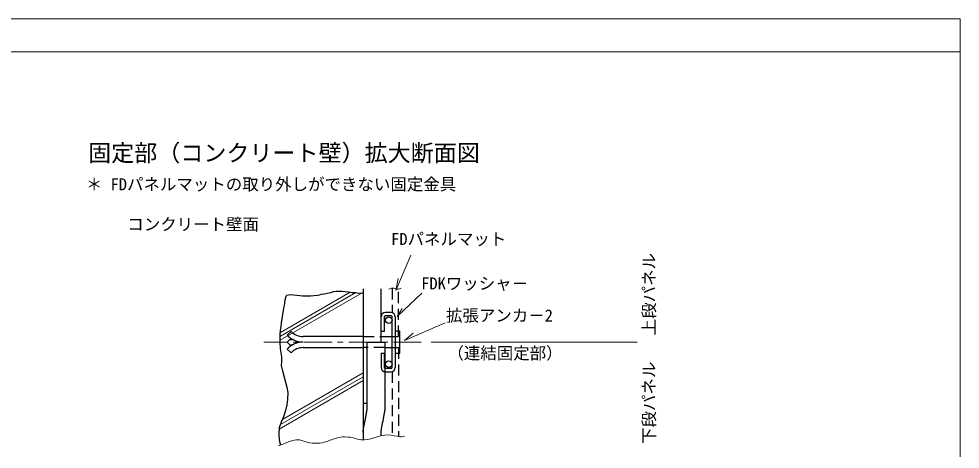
# Model space of a CAD drawing. Units: millimetres, scale not verified. Extents: x -5922 to 5920, y -4161 to 4161.
# Drawn here: x 1630 to 5920, y 2202 to 4161 of the extents above; entities that cross this region are included whole.
import ezdxf
from ezdxf.enums import TextEntityAlignment as Align

# ---------------------------------------------------------------- set-up
doc = ezdxf.new("R2010")
doc.units = ezdxf.units.MM
doc.header["$LTSCALE"] = 4
for name, pattern in [('USER1', [19.05, 12.7, -6.35]), ('USER2', [9.525, 6.35, -3.175]), ('USER3', [50.8, 31.75, -6.35, 6.35, -6.35])]:
    doc.linetypes.add(name, pattern=pattern)
for name, color, linetype, lineweight in [('0-1_WAKU', 7, 'Continuous', 18), ('0-9_D-BMK', 7, 'USER3', 18), ('0-A_D-STR-HTXT', 7, 'USER2', 18), ('0-C_D-DCR', 7, 'Continuous', 18), ('F-3__0-3_D-STR', 4, 'Continuous', 30)]:
    doc.layers.add(name, color=color, linetype=linetype, lineweight=lineweight)
doc.layers.add('0-5_D-STR-TXT', color=7, linetype='Continuous')
doc.styles.add('ＭＳ ゴシック', font='')
doc.styles.get('ＭＳ ゴシック').set_extended_font_data('MS Gothic')

msp = doc.modelspace()

# ---------------------------------------------------------------- linework, layer by layer
at = {"layer": '0-1_WAKU'}
msp.add_line((-5921.908, 4011.081), (5919.842, 4011.081), dxfattribs=at)
msp.add_lwpolyline([(-5921.908, -4160.919), (5919.842, -4160.919), (5919.842, 4161.081), (-5921.908, 4161.081)], close=True, dxfattribs=at)
at = {"layer": '0-9_D-BMK'}
msp.add_line((3464.089, 2689.2), (2746.682, 2689.2), dxfattribs=at)
for points in [[(3317.024, 2930.282), (3329.067, 2934.661), (3340.016, 2934.661), (3350.965, 2930.282), (3361.913, 2930.282), (3372.862, 2934.661)], [(2813.719, 2217.011), (2863.876, 2236.638), (2873.438, 2240.053), (2885.048, 2243.467), (2895.975, 2244.833), (2908.951, 2244.15), (2919.879, 2241.419), (2928.757, 2238.004), (2939.684, 2234.589), (2955.392, 2231.174), (2967.002, 2229.808), (2977.247, 2228.442), (2989.54, 2228.442), (3001.15, 2229.125), (3012.077, 2230.491), (3022.322, 2233.906), (3029.151, 2235.272), (3038.03, 2238.687), (3047.591, 2242.101), (3055.104, 2244.833), (3066.714, 2248.248), (3077.641, 2251.663), (3089.934, 2254.395), (3097.447, 2255.761), (3105.642, 2257.809), (3115.203, 2258.492), (3128.863, 2257.126), (3140.473, 2255.761), (3149.351, 2254.395), (3159.595, 2251.663), (3169.157, 2248.931), (3180.084, 2246.199), (3190.328, 2244.833), (3205.353, 2244.833), (3216.964, 2245.516), (3227.208, 2246.882), (3238.135, 2250.297), (3247.697, 2253.712), (3258.624, 2256.444), (3267.502, 2259.175)], [(3267.502, 2259.175), (3278.429, 2262.59), (3285.259, 2263.956), (3297.552, 2266.005), (3312.577, 2266.688), (3326.919, 2265.322), (3339.895, 2262.59), (3353.554, 2260.541), (3366.531, 2257.809), (3374.043, 2257.809), (3381.556, 2259.175), (3388.385, 2261.224)]]:
    msp.add_lwpolyline(points, dxfattribs=at)
at = {"layer": '0-A_D-STR-HTXT', "linetype": 'Continuous'}
msp.add_line((3509.089, 2689.2), (4447.22, 2689.2), dxfattribs=at)
for points in [[(3417.206, 3085.149), (3348.889, 2924.512), (3359.525, 2978.114)], [(3467.187, 2912.462), (3354.409, 2806.318), (3377.628, 2842.805)], [(3573.33, 2776.465), (3387.579, 2696.858), (3427.383, 2730.027)]]:
    msp.add_lwpolyline(points, dxfattribs=at)
at = {"layer": '0-C_D-DCR'}
for p, q in [((2821.562, 2697.974), (3194.424, 2913.246)), ((2822.196, 2715.661), (3166.607, 2914.506)), ((2822.239, 2733.006), (3140.529, 2916.771)), ((2822.196, 2313.919), (3198.798, 2531.35)), ((2831.007, 2336.326), (3198.798, 2548.671)), ((2816.643, 2293.393), (3198.798, 2514.03))]:
    msp.add_line(p, q, dxfattribs=at)
at = {"layer": 'F-3__0-3_D-STR'}
for p, q in [((3198.798, 2931.291), (3198.798, 2244.833)), ((3280.798, 2689.2), (3280.798, 2931.291)), ((3295.798, 2739.2), (3295.798, 2805.2)), ((3326.798, 2809.2), (3299.798, 2809.2)), ((3325.798, 2824.2), (3300.798, 2824.2)), ((3330.798, 2573.2), (3330.798, 2805.2)), ((3345.798, 2804.2), (3345.798, 2574.2)), ((2852.477, 2721.2), (2870.807, 2738.2)), ((3198.798, 2714.2), (2925.798, 2714.2)), ((3280.798, 2739.2), (3295.798, 2739.2)), ((3280.798, 2714.2), (3330.798, 2714.2)), ((2853.324, 2689.2), (2865.824, 2701.7)), ((2853.324, 2689.2), (2865.824, 2676.7)), ((2865.824, 2701.7), (2877.386, 2701.7)), ((2865.824, 2676.7), (2877.386, 2676.7)), ((2925.798, 2664.2), (3198.798, 2664.2)), ((3216.798, 2689.2), (3216.798, 2378.728)), ((3216.798, 2689.2), (3298.798, 2689.2)), ((3298.798, 2689.2), (3298.798, 2379.841)), ((3298.798, 2664.2), (3331.798, 2664.2)), ((2852.477, 2657.2), (2870.807, 2640.2)), ((3280.798, 2639.2), (3280.798, 2574.2)), ((3280.798, 2639.2), (3295.798, 2639.2)), ((3295.798, 2573.2), (3295.798, 2639.2)), ((3326.798, 2569.2), (3299.798, 2569.2)), ((3300.798, 2554.2), (3325.798, 2554.2)), ((3216.798, 2409.156), (3198.798, 2409.156)), ((3280.798, 2263.064), (3280.798, 2278.65))]:
    msp.add_line(p, q, dxfattribs=at)
at = {"layer": 'F-3__0-3_D-STR', "linetype": 'USER1'}
for p, q in [((3330.798, 2934.661), (3330.798, 2823.565)), ((3360.798, 2714.2), (3360.798, 2930.282)), ((3198.798, 2714.2), (3280.798, 2714.2)), ((3330.798, 2714.2), (3360.798, 2714.2)), ((3298.798, 2664.2), (3198.798, 2664.2)), ((3330.798, 2664.2), (3360.798, 2664.2)), ((3360.798, 2664.2), (3360.798, 2259.016)), ((3330.798, 2554.835), (3330.798, 2264.505))]:
    msp.add_line(p, q, dxfattribs=at)
at = {"layer": 'F-3__0-3_D-STR'}
for points in [[(2849.48, 2901.744), (2852.064, 2902.657), (2866.903, 2905.954), (2882.567, 2905.13), (2896.581, 2902.657), (2910.596, 2901.008), (2922.962, 2900.183), (2936.152, 2899.359), (2949.342, 2899.359), (2959.235, 2900.183), (2974.074, 2901.832), (2992.211, 2903.481), (3000.454, 2904.305), (3008.698, 2906.778), (3021.064, 2908.427), (3035.903, 2911.725), (3051.567, 2915.022), (3066.406, 2919.144), (3076.298, 2921.617), (3089.488, 2921.617), (3101.854, 2921.617), (3117.518, 2919.144), (3134.005, 2917.496), (3148.844, 2915.847), (3163.683, 2915.022), (3177.698, 2912.549), (3197.483, 2913.374), (3198.798, 2913.456)], [(2825.829, 2582.352), (2826.508, 2586.091), (2828.982, 2595.159), (2828.982, 2604.228), (2828.982, 2612.472), (2828.157, 2621.54), (2827.333, 2630.608), (2824.86, 2649.569), (2823.211, 2658.637), (2822.386, 2669.354), (2821.562, 2678.423), (2821.562, 2689.964), (2821.562, 2708.925), (2821.562, 2726.237), (2823.211, 2742.725), (2825.684, 2761.686), (2827.333, 2777.349), (2828.982, 2788.066), (2831.455, 2802.081), (2833.103, 2817.744), (2835.577, 2830.935), (2838.05, 2844.125), (2840.523, 2856.491), (2842.996, 2868.032), (2844.645, 2881.222), (2848.767, 2898.535), (2849.48, 2901.744)], [(3345.798, 2639.2), (3365.798, 2639.2), (3365.798, 2739.2), (3345.798, 2739.2)], [(2825.829, 2582.352), (2831.269, 2557.87), (2839.713, 2529.723), (2845.343, 2507.206), (2850.972, 2484.688), (2856.601, 2459.356), (2853.787, 2428.394), (2850.972, 2403.062), (2845.343, 2377.73), (2836.899, 2349.583), (2825.64, 2324.251), (2817.196, 2298.919), (2814.381, 2270.772), (2817.196, 2242.625), (2822.154, 2220.312)], [(3198.798, 2278.65), (3198.823, 2278.93), (3199.279, 2281.209), (3199.507, 2283.715), (3199.735, 2285.994), (3199.963, 2288.272), (3200.418, 2290.551), (3200.874, 2292.829), (3200.874, 2295.108), (3201.33, 2297.614), (3201.785, 2300.12), (3202.013, 2302.399), (3202.469, 2304.905), (3202.925, 2307.184), (3203.38, 2309.462), (3203.608, 2311.74), (3204.292, 2314.019), (3204.747, 2316.297), (3205.431, 2318.576), (3205.659, 2320.854), (3206.114, 2323.133), (3206.798, 2325.411), (3207.254, 2327.69), (3207.937, 2329.968), (3208.393, 2332.247), (3208.849, 2334.525), (3209.304, 2336.804), (3209.76, 2339.082), (3210.216, 2341.589), (3210.671, 2343.867), (3210.899, 2346.145), (3211.127, 2348.424), (3211.355, 2350.702), (3211.811, 2352.981), (3212.266, 2355.259), (3212.722, 2357.538), (3212.95, 2359.816), (3213.633, 2362.095), (3214.089, 2364.373), (3214.545, 2366.652)], [(3214.545, 2366.652), (3215.001, 2369.158), (3215.684, 2371.437), (3215.912, 2373.943), (3216.368, 2376.449), (3216.595, 2378.728), (3216.798, 2379.841)], [(3280.798, 2278.65), (3280.823, 2278.93), (3281.279, 2281.209), (3281.507, 2283.715), (3281.735, 2285.994), (3281.963, 2288.272), (3282.418, 2290.551), (3282.874, 2292.829), (3282.874, 2295.108), (3283.33, 2297.614), (3283.785, 2300.12), (3284.013, 2302.399), (3284.469, 2304.905), (3284.925, 2307.184), (3285.38, 2309.462), (3285.608, 2311.74), (3286.292, 2314.019), (3286.747, 2316.297), (3287.431, 2318.576), (3287.659, 2320.854), (3288.114, 2323.133), (3288.798, 2325.411), (3289.254, 2327.69), (3289.937, 2329.968), (3290.393, 2332.247), (3290.849, 2334.525), (3291.304, 2336.804), (3291.76, 2339.082), (3292.216, 2341.589), (3292.671, 2343.867), (3292.899, 2346.145), (3293.127, 2348.424), (3293.355, 2350.702), (3293.811, 2352.981), (3294.266, 2355.259), (3294.722, 2357.538), (3294.95, 2359.816), (3295.633, 2362.095), (3296.089, 2364.373), (3296.545, 2366.652)], [(3296.545, 2366.652), (3297.001, 2369.158), (3297.684, 2371.437), (3297.912, 2373.943), (3298.368, 2376.449), (3298.595, 2378.728), (3298.798, 2379.841)]]:
    msp.add_lwpolyline(points, dxfattribs=at)
for centre in [(3315.798, 2789.2), (3315.798, 2589.2)]:
    msp.add_circle(centre, 15, dxfattribs=at)
for centre, radius, start, end in [((3300.798, 2804.2), 20, 90, 180), ((3299.798, 2805.2), 4, 90, 180), ((3325.798, 2804.2), 20, 0, 90), ((3326.798, 2805.2), 4, 0, 90), ((2925.798, 2789.2), 100, 222.84364, 270), ((2925.798, 2789.2), 75, 222.84364, 270), ((2925.798, 2589.2), 100, 90, 137.15636), ((2925.798, 2589.2), 75, 90, 137.15636), ((3300.798, 2574.2), 20, 180, 270), ((3325.798, 2574.2), 20, 270, 0), ((3299.798, 2573.2), 4, 180, 270), ((3326.798, 2573.2), 4, 270, 0)]:
    msp.add_arc(centre, radius, start, end, dxfattribs=at)

# ---------------------------------------------------------------- texts
at = {"layer": '0-5_D-STR-TXT', "style": 'ＭＳ ゴシック'}
msp.add_text('固定部（コンクリート壁）拡大断面図', height=76.98, dxfattribs=at).set_placement((1946.046, 3489.086), align=Align.BOTTOM_LEFT)
at = {"layer": '0-A_D-STR-HTXT', "style": 'ＭＳ ゴシック'}
for s, p in [('＊ FDパネルマットの取り外しができない固定金具', (1936.005, 3363.878)), ('コンクリート壁面', (2124.537, 3181.608)), ('FDパネルマット', (3326.732, 3114.691)), ('FDKワッシャ－', (3463.87, 2912.462)), ('拡張アンカ－2', (3576.647, 2766.514)), ('（連結固定部）', (3583.164, 2594.986))]:
    msp.add_text(s, height=54.99, dxfattribs=at).set_placement(p, align=Align.BOTTOM_LEFT)
for s, p in [('上段パネル', (4545.736, 2719.922)), ('下段パネル', (4545.736, 2225.387))]:
    msp.add_text(s, height=54.99, rotation=90, dxfattribs=at).set_placement(p, align=Align.BOTTOM_LEFT)

doc.saveas('drawing.dxf')
